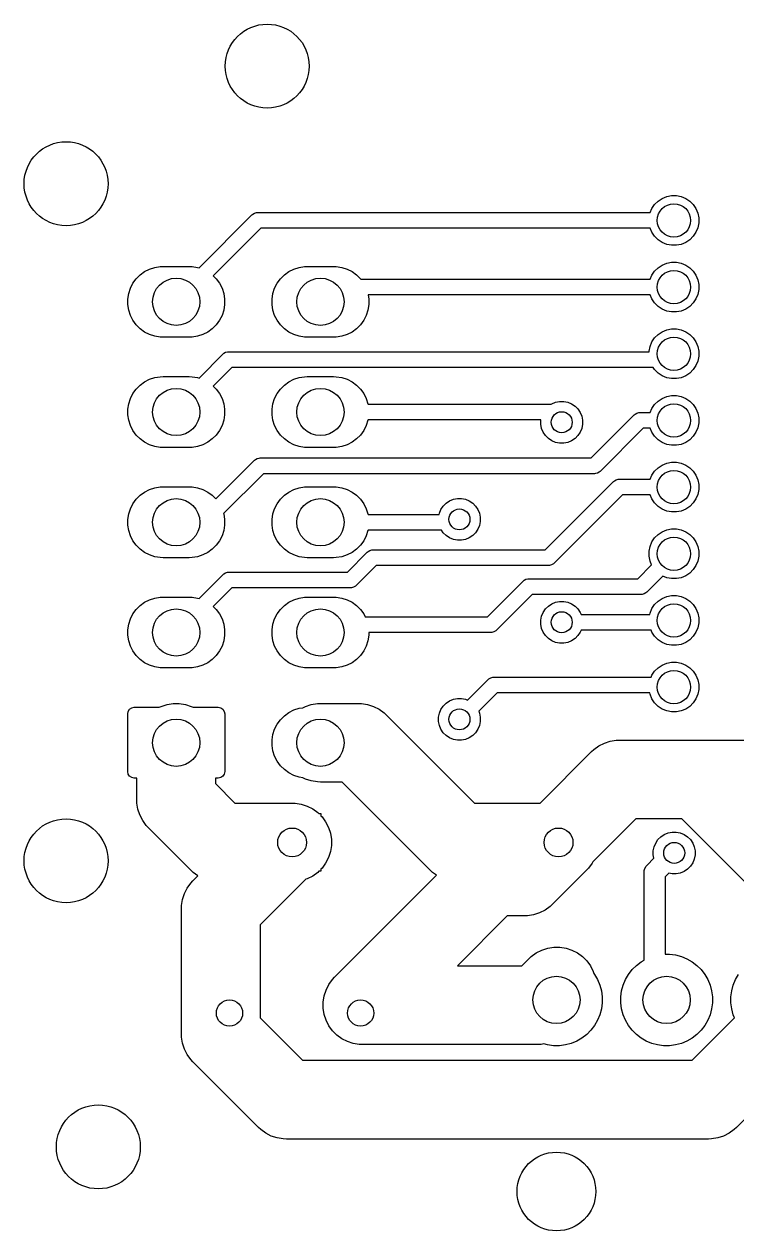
# Model space of a CAD drawing. Extents: x 105.7 to 173.3, y -122 to -73.8.
# Drawn here: x 105.7 to 132.88, y -122 to -76.02 of the extents above; entities that cross this region are included whole.
import ezdxf

# ---------------------------------------------------------------- set-up
doc = ezdxf.new("R2010")
doc.units = 0
doc.layers.add('BLACK', color=7, linetype='CONTINUOUS')

msp = doc.modelspace()

# ---------------------------------------------------------------- linework, layer by layer
at = {"layer": 'BLACK', "linetype": 'CONTINUOUS'}
for p, q in [((129.743708, -82.89574), (129.87574, -82.763708)), ((129.87574, -82.763708), (130.030995, -82.65997)), ((130.030995, -82.65997), (130.203504, -82.588514)), ((130.203504, -82.588514), (130.386639, -82.552087)), ((130.386639, -82.552087), (130.573361, -82.552087)), ((130.573361, -82.552087), (130.756496, -82.588514)), ((130.756496, -82.588514), (130.929005, -82.65997)), ((130.929005, -82.65997), (131.08426, -82.763708)), ((131.08426, -82.763708), (131.216292, -82.89574)), ((114.417372, -83.261994), (114.485195, -83.222836)), ((114.485195, -83.222836), (114.560842, -83.202567)), ((114.560842, -83.202567), (114.6, -83.2)), ((114.6, -83.2), (129.57825, -83.2)), ((129.57825, -83.2), (129.63997, -83.050995)), ((129.63997, -83.050995), (129.743708, -82.89574)), ((131.216292, -82.89574), (131.32003, -83.050995)), ((131.32003, -83.050995), (131.391486, -83.223504)), ((131.391486, -83.223504), (131.427913, -83.406639)), ((112.370463, -85.305272), (114.387868, -83.287868)), ((114.387868, -83.287868), (114.417372, -83.261994)), ((131.427913, -83.593361), (131.391486, -83.776496)), ((131.427913, -83.406639), (131.427913, -83.593361)), ((114.724264, -83.8), (112.913783, -85.61048)), ((129.57825, -83.8), (114.724264, -83.8)), ((129.63997, -83.949005), (129.57825, -83.8)), ((129.743708, -84.10426), (129.63997, -83.949005)), ((129.87574, -84.236292), (129.743708, -84.10426)), ((131.216292, -84.10426), (131.08426, -84.236292)), ((131.32003, -83.949005), (131.216292, -84.10426)), ((131.391486, -83.776496), (131.32003, -83.949005)), ((130.030995, -84.34003), (129.87574, -84.236292)), ((130.203504, -84.411486), (130.030995, -84.34003)), ((130.386639, -84.447913), (130.203504, -84.411486)), ((130.573361, -84.447913), (130.386639, -84.447913)), ((130.756496, -84.411486), (130.573361, -84.447913)), ((130.929005, -84.34003), (130.756496, -84.411486)), ((131.08426, -84.236292), (130.929005, -84.34003)), ((110.123245, -85.573452), (110.294627, -85.448936)), ((110.294627, -85.448936), (110.483377, -85.352763)), ((110.483377, -85.352763), (110.684849, -85.287301)), ((110.684849, -85.287301), (110.89408, -85.254162)), ((110.89408, -85.254162), (111, -85.25)), ((111, -85.25), (112, -85.25)), ((112, -85.25), (112.10592, -85.254162)), ((112.10592, -85.254162), (112.315151, -85.287301)), ((112.315151, -85.287301), (112.370463, -85.305272)), ((115.623245, -85.573452), (115.794627, -85.448936)), ((115.794627, -85.448936), (115.983377, -85.352763)), ((115.983377, -85.352763), (116.184849, -85.287301)), ((116.184849, -85.287301), (116.39408, -85.254162)), ((116.39408, -85.254162), (116.5, -85.25)), ((116.5, -85.25), (117.5, -85.25)), ((117.5, -85.25), (117.60592, -85.254162)), ((117.60592, -85.254162), (117.815151, -85.287301)), ((117.815151, -85.287301), (118.016623, -85.352763)), ((118.016623, -85.352763), (118.205373, -85.448936)), ((118.205373, -85.448936), (118.376755, -85.573452)), ((129.63997, -85.590995), (129.743708, -85.43574)), ((129.743708, -85.43574), (129.87574, -85.303708)), ((129.87574, -85.303708), (130.030995, -85.19997)), ((130.030995, -85.19997), (130.203504, -85.128514)), ((130.203504, -85.128514), (130.386639, -85.092087)), ((130.386639, -85.092087), (130.573361, -85.092087)), ((130.573361, -85.092087), (130.756496, -85.128514)), ((130.756496, -85.128514), (130.929005, -85.19997)), ((130.929005, -85.19997), (131.08426, -85.303708)), ((131.08426, -85.303708), (131.216292, -85.43574)), ((131.216292, -85.43574), (131.32003, -85.590995)), ((109.752763, -86.083377), (109.848936, -85.894627)), ((109.848936, -85.894627), (109.973452, -85.723245)), ((109.973452, -85.723245), (110.123245, -85.573452)), ((112.913783, -85.61048), (113.026548, -85.723245)), ((113.026548, -85.723245), (113.151064, -85.894627)), ((113.151064, -85.894627), (113.247237, -86.083377)), ((115.252763, -86.083377), (115.348936, -85.894627)), ((115.348936, -85.894627), (115.473452, -85.723245)), ((115.473452, -85.723245), (115.623245, -85.573452)), ((118.376755, -85.573452), (118.526548, -85.723245)), ((118.526548, -85.723245), (118.538721, -85.74)), ((118.538721, -85.74), (129.57825, -85.74)), ((129.57825, -85.74), (129.63997, -85.590995)), ((131.32003, -85.590995), (131.391486, -85.763504)), ((131.391486, -85.763504), (131.427913, -85.946639)), ((131.427913, -85.946639), (131.427913, -86.133361)), ((109.654162, -86.49408), (109.687301, -86.284849)), ((109.687301, -86.284849), (109.752763, -86.083377)), ((113.247237, -86.083377), (113.312699, -86.284849)), ((113.312699, -86.284849), (113.345838, -86.49408)), ((115.154162, -86.49408), (115.187301, -86.284849)), ((115.187301, -86.284849), (115.252763, -86.083377)), ((129.57825, -86.34), (118.821434, -86.34)), ((118.821434, -86.34), (118.845838, -86.49408)), ((129.63997, -86.489005), (129.57825, -86.34)), ((131.391486, -86.316496), (131.32003, -86.489005)), ((131.427913, -86.133361), (131.391486, -86.316496)), ((109.654162, -86.70592), (109.654162, -86.49408)), ((109.687301, -86.915151), (109.654162, -86.70592)), ((113.345838, -86.70592), (113.312699, -86.915151)), ((113.345838, -86.49408), (113.345838, -86.70592)), ((115.154162, -86.70592), (115.154162, -86.49408)), ((115.187301, -86.915151), (115.154162, -86.70592)), ((118.845838, -86.70592), (118.812699, -86.915151)), ((118.845838, -86.49408), (118.845838, -86.70592)), ((129.743708, -86.64426), (129.63997, -86.489005)), ((129.87574, -86.776292), (129.743708, -86.64426)), ((130.030995, -86.88003), (129.87574, -86.776292)), ((130.203504, -86.951486), (130.030995, -86.88003)), ((130.929005, -86.88003), (130.756496, -86.951486)), ((131.08426, -86.776292), (130.929005, -86.88003)), ((131.216292, -86.64426), (131.08426, -86.776292)), ((131.32003, -86.489005), (131.216292, -86.64426)), ((109.752763, -87.116623), (109.687301, -86.915151)), ((109.848936, -87.305373), (109.752763, -87.116623)), ((109.973452, -87.476755), (109.848936, -87.305373)), ((113.151064, -87.305373), (113.026548, -87.476755)), ((113.247237, -87.116623), (113.151064, -87.305373)), ((113.312699, -86.915151), (113.247237, -87.116623)), ((115.252763, -87.116623), (115.187301, -86.915151)), ((115.348936, -87.305373), (115.252763, -87.116623)), ((115.473452, -87.476755), (115.348936, -87.305373)), ((118.651064, -87.305373), (118.526548, -87.476755)), ((118.747237, -87.116623), (118.651064, -87.305373)), ((118.812699, -86.915151), (118.747237, -87.116623)), ((130.386639, -86.987913), (130.203504, -86.951486)), ((130.573361, -86.987913), (130.386639, -86.987913)), ((130.756496, -86.951486), (130.573361, -86.987913)), ((110.123245, -87.626548), (109.973452, -87.476755)), ((110.294627, -87.751064), (110.123245, -87.626548)), ((110.483377, -87.847237), (110.294627, -87.751064)), ((112.705373, -87.751064), (112.516623, -87.847237)), ((112.876755, -87.626548), (112.705373, -87.751064)), ((113.026548, -87.476755), (112.876755, -87.626548)), ((115.623245, -87.626548), (115.473452, -87.476755)), ((115.794627, -87.751064), (115.623245, -87.626548)), ((115.983377, -87.847237), (115.794627, -87.751064)), ((118.205373, -87.751064), (118.016623, -87.847237)), ((118.376755, -87.626548), (118.205373, -87.751064)), ((118.526548, -87.476755), (118.376755, -87.626548)), ((129.87574, -87.843708), (130.030995, -87.73997)), ((130.030995, -87.73997), (130.203504, -87.668514)), ((130.203504, -87.668514), (130.386639, -87.632087)), ((130.386639, -87.632087), (130.573361, -87.632087)), ((130.573361, -87.632087), (130.756496, -87.668514)), ((130.756496, -87.668514), (130.929005, -87.73997)), ((130.929005, -87.73997), (131.08426, -87.843708)), ((110.684849, -87.912699), (110.483377, -87.847237)), ((110.89408, -87.945838), (110.684849, -87.912699)), ((111, -87.95), (110.89408, -87.945838)), ((112, -87.95), (111, -87.95)), ((112.10592, -87.945838), (112, -87.95)), ((112.315151, -87.912699), (112.10592, -87.945838)), ((112.516623, -87.847237), (112.315151, -87.912699)), ((116.184849, -87.912699), (115.983377, -87.847237)), ((116.39408, -87.945838), (116.184849, -87.912699)), ((116.5, -87.95), (116.39408, -87.945838)), ((117.5, -87.95), (116.5, -87.95)), ((117.60592, -87.945838), (117.5, -87.95)), ((117.815151, -87.912699), (117.60592, -87.945838)), ((118.016623, -87.847237), (117.815151, -87.912699)), ((129.568514, -88.303504), (129.63997, -88.130995)), ((129.63997, -88.130995), (129.743708, -87.97574)), ((129.743708, -87.97574), (129.87574, -87.843708)), ((131.08426, -87.843708), (131.216292, -87.97574)), ((131.216292, -87.97574), (131.32003, -88.130995)), ((131.32003, -88.130995), (131.391486, -88.303504)), ((112.370463, -89.505272), (113.287868, -88.587868)), ((113.287868, -88.587868), (113.317372, -88.561994)), ((113.317372, -88.561994), (113.385195, -88.522836)), ((113.385195, -88.522836), (113.460842, -88.502567)), ((113.460842, -88.502567), (113.5, -88.5)), ((113.5, -88.5), (129.532087, -88.5)), ((129.532087, -88.486639), (129.568514, -88.303504)), ((129.532087, -88.5), (129.532087, -88.486639)), ((131.391486, -88.303504), (131.427913, -88.486639)), ((131.427913, -88.673361), (131.391486, -88.856496)), ((131.427913, -88.486639), (131.427913, -88.673361)), ((113.624264, -89.1), (112.913783, -89.81048)), ((129.687407, -89.1), (113.624264, -89.1)), ((129.743708, -89.18426), (129.687407, -89.1)), ((129.87574, -89.316292), (129.743708, -89.18426)), ((131.216292, -89.18426), (131.08426, -89.316292)), ((131.32003, -89.029005), (131.216292, -89.18426)), ((131.391486, -88.856496), (131.32003, -89.029005)), ((110.123245, -89.773452), (110.294627, -89.648936)), ((110.294627, -89.648936), (110.483377, -89.552763)), ((110.483377, -89.552763), (110.684849, -89.487301)), ((110.684849, -89.487301), (110.89408, -89.454162)), ((110.89408, -89.454162), (111, -89.45)), ((111, -89.45), (112, -89.45)), ((112, -89.45), (112.10592, -89.454162)), ((112.10592, -89.454162), (112.315151, -89.487301)), ((112.315151, -89.487301), (112.370463, -89.505272)), ((115.623245, -89.773452), (115.794627, -89.648936)), ((115.794627, -89.648936), (115.983377, -89.552763)), ((115.983377, -89.552763), (116.184849, -89.487301)), ((116.184849, -89.487301), (116.39408, -89.454162)), ((116.39408, -89.454162), (116.5, -89.45)), ((116.5, -89.45), (117.5, -89.45)), ((117.5, -89.45), (117.60592, -89.454162)), ((117.60592, -89.454162), (117.815151, -89.487301)), ((117.815151, -89.487301), (118.016623, -89.552763)), ((118.016623, -89.552763), (118.205373, -89.648936)), ((118.205373, -89.648936), (118.376755, -89.773452)), ((130.030995, -89.42003), (129.87574, -89.316292)), ((130.203504, -89.491486), (130.030995, -89.42003)), ((130.386639, -89.527913), (130.203504, -89.491486)), ((130.573361, -89.527913), (130.386639, -89.527913)), ((130.756496, -89.491486), (130.573361, -89.527913)), ((130.929005, -89.42003), (130.756496, -89.491486)), ((131.08426, -89.316292), (130.929005, -89.42003)), ((109.752763, -90.283377), (109.848936, -90.094627)), ((109.848936, -90.094627), (109.973452, -89.923245)), ((109.973452, -89.923245), (110.123245, -89.773452)), ((112.913783, -89.81048), (113.026548, -89.923245)), ((113.026548, -89.923245), (113.151064, -90.094627)), ((113.151064, -90.094627), (113.247237, -90.283377)), ((115.252763, -90.283377), (115.348936, -90.094627)), ((115.348936, -90.094627), (115.473452, -89.923245)), ((115.473452, -89.923245), (115.623245, -89.773452)), ((118.376755, -89.773452), (118.526548, -89.923245)), ((118.526548, -89.923245), (118.651064, -90.094627)), ((118.651064, -90.094627), (118.747237, -90.283377)), ((109.654162, -90.69408), (109.687301, -90.484849)), ((109.687301, -90.484849), (109.752763, -90.283377)), ((113.247237, -90.283377), (113.312699, -90.484849)), ((113.312699, -90.484849), (113.345838, -90.69408)), ((115.154162, -90.69408), (115.187301, -90.484849)), ((115.187301, -90.484849), (115.252763, -90.283377)), ((118.747237, -90.283377), (118.812699, -90.484849)), ((118.812699, -90.484849), (118.815099, -90.5)), ((118.815099, -90.5), (125.79963, -90.5)), ((125.79963, -90.5), (125.822883, -90.484463)), ((125.822883, -90.484463), (125.967772, -90.424448)), ((125.967772, -90.424448), (126.121586, -90.393852)), ((126.121586, -90.393852), (126.278414, -90.393852)), ((126.278414, -90.393852), (126.432228, -90.424448)), ((126.432228, -90.424448), (126.577117, -90.484463)), ((126.577117, -90.484463), (126.707515, -90.571592)), ((126.707515, -90.571592), (126.818408, -90.682485)), ((129.63997, -90.670995), (129.743708, -90.51574)), ((129.743708, -90.51574), (129.87574, -90.383708)), ((129.87574, -90.383708), (130.030995, -90.27997)), ((130.030995, -90.27997), (130.203504, -90.208514)), ((130.203504, -90.208514), (130.386639, -90.172087)), ((130.386639, -90.172087), (130.573361, -90.172087)), ((130.573361, -90.172087), (130.756496, -90.208514)), ((130.756496, -90.208514), (130.929005, -90.27997)), ((130.929005, -90.27997), (131.08426, -90.383708)), ((131.08426, -90.383708), (131.216292, -90.51574)), ((131.216292, -90.51574), (131.32003, -90.670995)), ((109.654162, -90.90592), (109.654162, -90.69408)), ((109.687301, -91.115151), (109.654162, -90.90592)), ((113.345838, -90.90592), (113.312699, -91.115151)), ((113.345838, -90.69408), (113.345838, -90.90592)), ((115.154162, -90.90592), (115.154162, -90.69408)), ((115.187301, -91.115151), (115.154162, -90.90592)), ((126.818408, -90.682485), (126.905537, -90.812883)), ((126.905537, -90.812883), (126.965552, -90.957772)), ((126.965552, -90.957772), (126.996148, -91.111586)), ((127.325736, -92.55), (128.967868, -90.907868)), ((128.967868, -90.907868), (128.997363, -90.882002)), ((128.997363, -90.882002), (128.997372, -90.881994)), ((128.997372, -90.881994), (129.065195, -90.842836)), ((129.065195, -90.842836), (129.140842, -90.822567)), ((129.140842, -90.822567), (129.18, -90.82)), ((129.18, -90.82), (129.57825, -90.82)), ((129.57825, -90.82), (129.63997, -90.670995)), ((131.32003, -90.670995), (131.391486, -90.843504)), ((131.391486, -90.843504), (131.427913, -91.026639)), ((131.427913, -91.026639), (131.427913, -91.213361)), ((109.752763, -91.316623), (109.687301, -91.115151)), ((109.848936, -91.505373), (109.752763, -91.316623)), ((113.247237, -91.316623), (113.151064, -91.505373)), ((113.312699, -91.115151), (113.247237, -91.316623)), ((115.252763, -91.316623), (115.187301, -91.115151)), ((115.348936, -91.505373), (115.252763, -91.316623)), ((118.747237, -91.316623), (118.651064, -91.505373)), ((118.812699, -91.115151), (118.747237, -91.316623)), ((118.815099, -91.1), (118.812699, -91.115151)), ((125.406157, -91.1), (118.815099, -91.1)), ((125.403852, -91.111586), (125.406157, -91.1)), ((125.403852, -91.268414), (125.403852, -91.111586)), ((125.434448, -91.422228), (125.403852, -91.268414)), ((125.494463, -91.567117), (125.434448, -91.422228)), ((126.965552, -91.422228), (126.905537, -91.567117)), ((126.996148, -91.268414), (126.965552, -91.422228)), ((126.996148, -91.111586), (126.996148, -91.268414)), ((129.304264, -91.42), (127.662132, -93.062132)), ((129.57825, -91.42), (129.304264, -91.42)), ((129.63997, -91.569005), (129.57825, -91.42)), ((131.391486, -91.396496), (131.32003, -91.569005)), ((131.427913, -91.213361), (131.391486, -91.396496)), ((109.973452, -91.676755), (109.848936, -91.505373)), ((110.123245, -91.826548), (109.973452, -91.676755)), ((110.294627, -91.951064), (110.123245, -91.826548)), ((110.483377, -92.047237), (110.294627, -91.951064)), ((112.705373, -91.951064), (112.516623, -92.047237)), ((112.876755, -91.826548), (112.705373, -91.951064)), ((113.026548, -91.676755), (112.876755, -91.826548)), ((113.151064, -91.505373), (113.026548, -91.676755)), ((115.473452, -91.676755), (115.348936, -91.505373)), ((115.623245, -91.826548), (115.473452, -91.676755)), ((115.794627, -91.951064), (115.623245, -91.826548)), ((115.983377, -92.047237), (115.794627, -91.951064)), ((118.205373, -91.951064), (118.016623, -92.047237)), ((118.376755, -91.826548), (118.205373, -91.951064)), ((118.526548, -91.676755), (118.376755, -91.826548)), ((118.651064, -91.505373), (118.526548, -91.676755)), ((125.581592, -91.697515), (125.494463, -91.567117)), ((125.692485, -91.808408), (125.581592, -91.697515)), ((125.822883, -91.895537), (125.692485, -91.808408)), ((125.967772, -91.955552), (125.822883, -91.895537)), ((126.121586, -91.986148), (125.967772, -91.955552)), ((126.432228, -91.955552), (126.278414, -91.986148)), ((126.577117, -91.895537), (126.432228, -91.955552)), ((126.707515, -91.808408), (126.577117, -91.895537)), ((126.818408, -91.697515), (126.707515, -91.808408)), ((126.905537, -91.567117), (126.818408, -91.697515)), ((129.743708, -91.72426), (129.63997, -91.569005)), ((129.87574, -91.856292), (129.743708, -91.72426)), ((130.030995, -91.96003), (129.87574, -91.856292)), ((131.08426, -91.856292), (130.929005, -91.96003)), ((131.216292, -91.72426), (131.08426, -91.856292)), ((131.32003, -91.569005), (131.216292, -91.72426)), ((110.684849, -92.112699), (110.483377, -92.047237)), ((110.89408, -92.145838), (110.684849, -92.112699)), ((111, -92.15), (110.89408, -92.145838)), ((112, -92.15), (111, -92.15)), ((112.10592, -92.145838), (112, -92.15)), ((112.315151, -92.112699), (112.10592, -92.145838)), ((112.516623, -92.047237), (112.315151, -92.112699)), ((116.184849, -92.112699), (115.983377, -92.047237)), ((116.39408, -92.145838), (116.184849, -92.112699)), ((116.5, -92.15), (116.39408, -92.145838)), ((117.5, -92.15), (116.5, -92.15)), ((117.60592, -92.145838), (117.5, -92.15)), ((117.815151, -92.112699), (117.60592, -92.145838)), ((118.016623, -92.047237), (117.815151, -92.112699)), ((126.278414, -91.986148), (126.121586, -91.986148)), ((130.203504, -92.031486), (130.030995, -91.96003)), ((130.386639, -92.067913), (130.203504, -92.031486)), ((130.573361, -92.067913), (130.386639, -92.067913)), ((130.756496, -92.031486), (130.573361, -92.067913)), ((130.929005, -91.96003), (130.756496, -92.031486)), ((113.014519, -94.111216), (114.487868, -92.637868)), ((114.487868, -92.637868), (114.517372, -92.611994)), ((114.517372, -92.611994), (114.585195, -92.572836)), ((114.585195, -92.572836), (114.660842, -92.552567)), ((114.660842, -92.552567), (114.7, -92.55)), ((114.7, -92.55), (127.325736, -92.55)), ((129.87574, -92.923708), (130.030995, -92.81997)), ((130.030995, -92.81997), (130.203504, -92.748514)), ((130.203504, -92.748514), (130.386639, -92.712087)), ((130.386639, -92.712087), (130.573361, -92.712087)), ((130.573361, -92.712087), (130.756496, -92.748514)), ((130.756496, -92.748514), (130.929005, -92.81997)), ((130.929005, -92.81997), (131.08426, -92.923708)), ((114.824264, -93.15), (113.306988, -94.667275)), ((127.45, -93.15), (114.824264, -93.15)), ((127.489158, -93.147433), (127.45, -93.15)), ((127.564805, -93.127164), (127.489158, -93.147433)), ((127.632628, -93.088006), (127.564805, -93.127164)), ((127.662132, -93.062132), (127.632628, -93.088006)), ((129.57825, -93.36), (129.63997, -93.210995)), ((129.63997, -93.210995), (129.743708, -93.05574)), ((129.743708, -93.05574), (129.87574, -92.923708)), ((131.08426, -92.923708), (131.216292, -93.05574)), ((131.216292, -93.05574), (131.32003, -93.210995)), ((131.32003, -93.210995), (131.391486, -93.383504)), ((110.294627, -93.848936), (110.483377, -93.752763)), ((110.483377, -93.752763), (110.684849, -93.687301)), ((110.684849, -93.687301), (110.89408, -93.654162)), ((110.89408, -93.654162), (111, -93.65)), ((111, -93.65), (112, -93.65)), ((112, -93.65), (112.10592, -93.654162)), ((112.10592, -93.654162), (112.315151, -93.687301)), ((112.315151, -93.687301), (112.516623, -93.752763)), ((112.516623, -93.752763), (112.705373, -93.848936)), ((115.794627, -93.848936), (115.983377, -93.752763)), ((115.983377, -93.752763), (116.184849, -93.687301)), ((116.184849, -93.687301), (116.39408, -93.654162)), ((116.39408, -93.654162), (116.5, -93.65)), ((116.5, -93.65), (117.5, -93.65)), ((117.5, -93.65), (117.60592, -93.654162)), ((117.60592, -93.654162), (117.815151, -93.687301)), ((117.815151, -93.687301), (118.016623, -93.752763)), ((118.016623, -93.752763), (118.205373, -93.848936)), ((125.575736, -96.05), (128.177868, -93.447868)), ((128.177868, -93.447868), (128.207363, -93.422002)), ((128.207363, -93.422002), (128.207372, -93.421994)), ((128.207372, -93.421994), (128.275195, -93.382836)), ((128.275195, -93.382836), (128.317887, -93.371397)), ((128.317887, -93.371397), (128.350841, -93.362567)), ((128.350841, -93.362567), (128.350842, -93.362567)), ((128.350842, -93.362567), (128.39, -93.36)), ((128.39, -93.36), (129.57825, -93.36)), ((131.391486, -93.383504), (131.427913, -93.566639)), ((131.427913, -93.753361), (131.391486, -93.936496)), ((131.427913, -93.566639), (131.427913, -93.753361)), ((109.848936, -94.294627), (109.973452, -94.123245)), ((109.973452, -94.123245), (110.123245, -93.973452)), ((110.123245, -93.973452), (110.294627, -93.848936)), ((112.705373, -93.848936), (112.876755, -93.973452)), ((112.876755, -93.973452), (113.014519, -94.111216)), ((115.348936, -94.294627), (115.473452, -94.123245)), ((115.473452, -94.123245), (115.623245, -93.973452)), ((115.623245, -93.973452), (115.794627, -93.848936)), ((118.205373, -93.848936), (118.376755, -93.973452)), ((118.376755, -93.973452), (118.526548, -94.123245)), ((118.526548, -94.123245), (118.651064, -94.294627)), ((121.792485, -94.271592), (121.922883, -94.184463)), ((121.922883, -94.184463), (122.067772, -94.124448)), ((122.067772, -94.124448), (122.221586, -94.093852)), ((122.221586, -94.093852), (122.378414, -94.093852)), ((122.378414, -94.093852), (122.532228, -94.124448)), ((122.532228, -94.124448), (122.677117, -94.184463)), ((122.677117, -94.184463), (122.807515, -94.271592)), ((128.514264, -93.96), (125.912132, -96.562132)), ((129.57825, -93.96), (128.514264, -93.96)), ((129.63997, -94.109005), (129.57825, -93.96)), ((129.743708, -94.26426), (129.63997, -94.109005)), ((131.32003, -94.109005), (131.216292, -94.26426)), ((131.391486, -93.936496), (131.32003, -94.109005)), ((109.654162, -94.89408), (109.687301, -94.684849)), ((109.687301, -94.684849), (109.752763, -94.483377)), ((109.752763, -94.483377), (109.848936, -94.294627)), ((113.306988, -94.667275), (113.312699, -94.684849)), ((113.312699, -94.684849), (113.345838, -94.89408)), ((115.154162, -94.89408), (115.187301, -94.684849)), ((115.187301, -94.684849), (115.252763, -94.483377)), ((115.252763, -94.483377), (115.348936, -94.294627)), ((118.651064, -94.294627), (118.747237, -94.483377)), ((118.747237, -94.483377), (118.812699, -94.684849)), ((118.812699, -94.684849), (118.815099, -94.7)), ((118.815099, -94.7), (121.526048, -94.7)), ((121.526048, -94.7), (121.534448, -94.657772)), ((121.534448, -94.657772), (121.594463, -94.512883)), ((121.594463, -94.512883), (121.681592, -94.382485)), ((121.681592, -94.382485), (121.792485, -94.271592)), ((122.807515, -94.271592), (122.918408, -94.382485)), ((122.918408, -94.382485), (123.005537, -94.512883)), ((123.005537, -94.512883), (123.065552, -94.657772)), ((123.065552, -94.657772), (123.096148, -94.811586)), ((129.87574, -94.396292), (129.743708, -94.26426)), ((130.030995, -94.50003), (129.87574, -94.396292)), ((130.203504, -94.571486), (130.030995, -94.50003)), ((130.386639, -94.607913), (130.203504, -94.571486)), ((130.573361, -94.607913), (130.386639, -94.607913)), ((130.756496, -94.571486), (130.573361, -94.607913)), ((130.929005, -94.50003), (130.756496, -94.571486)), ((131.08426, -94.396292), (130.929005, -94.50003)), ((131.216292, -94.26426), (131.08426, -94.396292)), ((109.654162, -95.10592), (109.654162, -94.89408)), ((109.687301, -95.315151), (109.654162, -95.10592)), ((113.345838, -95.10592), (113.312699, -95.315151)), ((113.345838, -94.89408), (113.345838, -95.10592)), ((115.154162, -95.10592), (115.154162, -94.89408)), ((115.187301, -95.315151), (115.154162, -95.10592)), ((123.065552, -95.122228), (123.005537, -95.267117)), ((123.096148, -94.968414), (123.065552, -95.122228)), ((123.096148, -94.811586), (123.096148, -94.968414)), ((109.752763, -95.516623), (109.687301, -95.315151)), ((109.848936, -95.705373), (109.752763, -95.516623)), ((113.247237, -95.516623), (113.151064, -95.705373)), ((113.312699, -95.315151), (113.247237, -95.516623)), ((115.252763, -95.516623), (115.187301, -95.315151)), ((115.348936, -95.705373), (115.252763, -95.516623)), ((118.747237, -95.516623), (118.651064, -95.705373)), ((118.812699, -95.315151), (118.747237, -95.516623)), ((118.815099, -95.3), (118.812699, -95.315151)), ((121.616435, -95.3), (118.815099, -95.3)), ((121.681592, -95.397515), (121.616435, -95.3)), ((121.792485, -95.508408), (121.681592, -95.397515)), ((121.922883, -95.595537), (121.792485, -95.508408)), ((122.067772, -95.655552), (121.922883, -95.595537)), ((122.677117, -95.595537), (122.532228, -95.655552)), ((122.807515, -95.508408), (122.677117, -95.595537)), ((122.918408, -95.397515), (122.807515, -95.508408)), ((123.005537, -95.267117), (122.918408, -95.397515)), ((129.63997, -95.750995), (129.743708, -95.59574)), ((129.743708, -95.59574), (129.87574, -95.463708)), ((129.87574, -95.463708), (130.030995, -95.35997)), ((130.030995, -95.35997), (130.203504, -95.288514)), ((130.203504, -95.288514), (130.386639, -95.252087)), ((130.386639, -95.252087), (130.573361, -95.252087)), ((130.573361, -95.252087), (130.756496, -95.288514)), ((130.756496, -95.288514), (130.929005, -95.35997)), ((130.929005, -95.35997), (131.08426, -95.463708)), ((131.08426, -95.463708), (131.216292, -95.59574)), ((131.216292, -95.59574), (131.32003, -95.750995)), ((109.973452, -95.876755), (109.848936, -95.705373)), ((110.123245, -96.026548), (109.973452, -95.876755)), ((110.294627, -96.151064), (110.123245, -96.026548)), ((112.876755, -96.026548), (112.705373, -96.151064)), ((113.026548, -95.876755), (112.876755, -96.026548)), ((113.151064, -95.705373), (113.026548, -95.876755)), ((115.473452, -95.876755), (115.348936, -95.705373)), ((115.623245, -96.026548), (115.473452, -95.876755)), ((115.794627, -96.151064), (115.623245, -96.026548)), ((118.376755, -96.026548), (118.205373, -96.151064)), ((118.526548, -95.876755), (118.376755, -96.026548)), ((118.651064, -95.705373), (118.526548, -95.876755)), ((118.817372, -96.111994), (118.885195, -96.072836)), ((118.885195, -96.072836), (118.960842, -96.052567)), ((118.960842, -96.052567), (119, -96.05)), ((119, -96.05), (125.575736, -96.05)), ((122.221586, -95.686148), (122.067772, -95.655552)), ((122.378414, -95.686148), (122.221586, -95.686148)), ((122.532228, -95.655552), (122.378414, -95.686148)), ((129.532087, -96.106639), (129.568514, -95.923504)), ((129.568514, -95.923504), (129.63997, -95.750995)), ((131.32003, -95.750995), (131.391486, -95.923504)), ((131.391486, -95.923504), (131.427913, -96.106639)), ((110.483377, -96.247237), (110.294627, -96.151064)), ((110.684849, -96.312699), (110.483377, -96.247237)), ((110.89408, -96.345838), (110.684849, -96.312699)), ((111, -96.35), (110.89408, -96.345838)), ((112, -96.35), (111, -96.35)), ((112.10592, -96.345838), (112, -96.35)), ((112.315151, -96.312699), (112.10592, -96.345838)), ((112.516623, -96.247237), (112.315151, -96.312699)), ((112.705373, -96.151064), (112.516623, -96.247237)), ((115.983377, -96.247237), (115.794627, -96.151064)), ((116.184849, -96.312699), (115.983377, -96.247237)), ((116.39408, -96.345838), (116.184849, -96.312699)), ((116.5, -96.35), (116.39408, -96.345838)), ((117.5, -96.35), (116.5, -96.35)), ((117.60592, -96.345838), (117.5, -96.35)), ((117.815151, -96.312699), (117.60592, -96.345838)), ((118.016623, -96.247237), (117.815151, -96.312699)), ((118.205373, -96.151064), (118.016623, -96.247237)), ((118.025736, -96.9), (118.787868, -96.137868)), ((118.787868, -96.137868), (118.817372, -96.111994)), ((129.532087, -96.293361), (129.532087, -96.106639)), ((129.568514, -96.476496), (129.532087, -96.293361)), ((129.630234, -96.625501), (129.568514, -96.476496)), ((131.391486, -96.476496), (131.32003, -96.649005)), ((131.427913, -96.293361), (131.391486, -96.476496)), ((131.427913, -96.106639), (131.427913, -96.293361)), ((112.370463, -97.905272), (113.287868, -96.987868)), ((113.287868, -96.987868), (113.317372, -96.961994)), ((113.317372, -96.961994), (113.385195, -96.922836)), ((113.385195, -96.922836), (113.460842, -96.902567)), ((113.460842, -96.902567), (113.5, -96.9)), ((113.5, -96.9), (118.025736, -96.9)), ((119.124264, -96.65), (118.362132, -97.412132)), ((125.7, -96.65), (119.124264, -96.65)), ((125.739158, -96.647433), (125.7, -96.65)), ((125.814805, -96.627164), (125.739158, -96.647433)), ((125.882628, -96.588006), (125.814805, -96.627164)), ((125.912132, -96.562132), (125.882628, -96.588006)), ((129.105736, -97.15), (129.630234, -96.625501)), ((131.08426, -96.936292), (130.929005, -97.04003)), ((131.216292, -96.80426), (131.08426, -96.936292)), ((131.32003, -96.649005), (131.216292, -96.80426)), ((118.264805, -97.477164), (118.189158, -97.497433)), ((118.332628, -97.438006), (118.264805, -97.477164)), ((118.362132, -97.412132), (118.332628, -97.438006)), ((123.375736, -98.6), (124.737868, -97.237868)), ((124.737868, -97.237868), (124.767372, -97.211994)), ((124.767372, -97.211994), (124.835195, -97.172836)), ((124.835195, -97.172836), (124.910842, -97.152567)), ((124.910842, -97.152567), (124.95, -97.15)), ((124.95, -97.15), (129.105736, -97.15)), ((130.054498, -97.049765), (129.442132, -97.662132)), ((130.203504, -97.111486), (130.054498, -97.049765)), ((130.386639, -97.147913), (130.203504, -97.111486)), ((130.573361, -97.147913), (130.386639, -97.147913)), ((130.756496, -97.111486), (130.573361, -97.147913)), ((130.929005, -97.04003), (130.756496, -97.111486)), ((110.483377, -97.952763), (110.684849, -97.887301)), ((110.684849, -97.887301), (110.89408, -97.854162)), ((110.89408, -97.854162), (111, -97.85)), ((111, -97.85), (112, -97.85)), ((112, -97.85), (112.10592, -97.854162)), ((112.10592, -97.854162), (112.315151, -97.887301)), ((112.315151, -97.887301), (112.370463, -97.905272)), ((113.624264, -97.5), (112.913783, -98.21048)), ((118.15, -97.5), (113.624264, -97.5)), ((115.983377, -97.952763), (116.184849, -97.887301)), ((116.184849, -97.887301), (116.39408, -97.854162)), ((116.39408, -97.854162), (116.5, -97.85)), ((116.5, -97.85), (117.5, -97.85)), ((117.5, -97.85), (117.60592, -97.854162)), ((117.60592, -97.854162), (117.815151, -97.887301)), ((117.815151, -97.887301), (118.016623, -97.952763)), ((118.189158, -97.497433), (118.15, -97.5)), ((125.074264, -97.75), (123.712132, -99.112132)), ((129.23, -97.75), (125.074264, -97.75)), ((129.269158, -97.747433), (129.23, -97.75)), ((129.344805, -97.727164), (129.269158, -97.747433)), ((129.412628, -97.688006), (129.344805, -97.727164)), ((129.442132, -97.662132), (129.412628, -97.688006)), ((129.87574, -98.003708), (130.030995, -97.89997)), ((130.030995, -97.89997), (130.203504, -97.828514)), ((130.203504, -97.828514), (130.386639, -97.792087)), ((130.386639, -97.792087), (130.573361, -97.792087)), ((130.573361, -97.792087), (130.756496, -97.828514)), ((130.756496, -97.828514), (130.929005, -97.89997)), ((130.929005, -97.89997), (131.08426, -98.003708)), ((109.848936, -98.494627), (109.973452, -98.323245)), ((109.973452, -98.323245), (110.123245, -98.173452)), ((110.123245, -98.173452), (110.294627, -98.048936)), ((110.294627, -98.048936), (110.483377, -97.952763)), ((112.913783, -98.21048), (113.026548, -98.323245)), ((113.026548, -98.323245), (113.151064, -98.494627)), ((115.348936, -98.494627), (115.473452, -98.323245)), ((115.473452, -98.323245), (115.623245, -98.173452)), ((115.623245, -98.173452), (115.794627, -98.048936)), ((115.794627, -98.048936), (115.983377, -97.952763)), ((118.016623, -97.952763), (118.205373, -98.048936)), ((118.205373, -98.048936), (118.376755, -98.173452)), ((118.376755, -98.173452), (118.526548, -98.323245)), ((118.526548, -98.323245), (118.651064, -98.494627)), ((125.494463, -98.432883), (125.581592, -98.302485)), ((125.581592, -98.302485), (125.692485, -98.191592)), ((125.692485, -98.191592), (125.822883, -98.104463)), ((125.822883, -98.104463), (125.967772, -98.044448)), ((125.967772, -98.044448), (126.121586, -98.013852)), ((126.121586, -98.013852), (126.278414, -98.013852)), ((126.278414, -98.013852), (126.432228, -98.044448)), ((126.432228, -98.044448), (126.577117, -98.104463)), ((126.577117, -98.104463), (126.707515, -98.191592)), ((126.707515, -98.191592), (126.818408, -98.302485)), ((126.818408, -98.302485), (126.905537, -98.432883)), ((129.568514, -98.463504), (129.63997, -98.290995)), ((129.63997, -98.290995), (129.743708, -98.13574)), ((129.743708, -98.13574), (129.87574, -98.003708)), ((131.08426, -98.003708), (131.216292, -98.13574)), ((131.216292, -98.13574), (131.32003, -98.290995)), ((131.32003, -98.290995), (131.391486, -98.463504)), ((109.687301, -98.884849), (109.752763, -98.683377)), ((109.752763, -98.683377), (109.848936, -98.494627)), ((113.151064, -98.494627), (113.247237, -98.683377)), ((113.247237, -98.683377), (113.312699, -98.884849)), ((115.187301, -98.884849), (115.252763, -98.683377)), ((115.252763, -98.683377), (115.348936, -98.494627)), ((118.651064, -98.494627), (118.704754, -98.6)), ((118.704754, -98.6), (123.375736, -98.6)), ((125.403852, -98.731586), (125.434448, -98.577772)), ((125.403852, -98.888414), (125.403852, -98.731586)), ((125.434448, -98.577772), (125.494463, -98.432883)), ((126.905537, -98.432883), (126.93748, -98.51)), ((126.93748, -98.51), (129.559266, -98.51)), ((129.559266, -98.51), (129.568514, -98.463504)), ((131.391486, -98.463504), (131.427913, -98.646639)), ((131.427913, -98.833361), (131.391486, -99.016496)), ((131.427913, -98.646639), (131.427913, -98.833361)), ((109.654162, -99.09408), (109.687301, -98.884849)), ((109.654162, -99.30592), (109.654162, -99.09408)), ((109.687301, -99.515151), (109.654162, -99.30592)), ((113.312699, -98.884849), (113.345838, -99.09408)), ((113.345838, -99.30592), (113.312699, -99.515151)), ((113.345838, -99.09408), (113.345838, -99.30592)), ((115.154162, -99.09408), (115.187301, -98.884849)), ((115.154162, -99.30592), (115.154162, -99.09408)), ((115.187301, -99.515151), (115.154162, -99.30592)), ((118.845838, -99.30592), (118.812699, -99.515151)), ((123.5, -99.2), (118.845838, -99.2)), ((118.845838, -99.2), (118.845838, -99.30592)), ((123.539158, -99.197433), (123.5, -99.2)), ((123.614805, -99.177164), (123.539158, -99.197433)), ((123.682628, -99.138006), (123.614805, -99.177164)), ((123.712132, -99.112132), (123.682628, -99.138006)), ((125.434448, -99.042228), (125.403852, -98.888414)), ((125.494463, -99.187117), (125.434448, -99.042228)), ((125.581592, -99.317515), (125.494463, -99.187117)), ((126.905537, -99.187117), (126.818408, -99.317515)), ((126.93748, -99.11), (126.905537, -99.187117)), ((129.607245, -99.11), (126.93748, -99.11)), ((129.63997, -99.189005), (129.607245, -99.11)), ((129.743708, -99.34426), (129.63997, -99.189005)), ((131.32003, -99.189005), (131.216292, -99.34426)), ((131.391486, -99.016496), (131.32003, -99.189005)), ((109.752763, -99.716623), (109.687301, -99.515151)), ((109.848936, -99.905373), (109.752763, -99.716623)), ((113.247237, -99.716623), (113.151064, -99.905373)), ((113.312699, -99.515151), (113.247237, -99.716623)), ((115.252763, -99.716623), (115.187301, -99.515151)), ((115.348936, -99.905373), (115.252763, -99.716623)), ((118.747237, -99.716623), (118.651064, -99.905373)), ((118.812699, -99.515151), (118.747237, -99.716623)), ((125.692485, -99.428408), (125.581592, -99.317515)), ((125.822883, -99.515537), (125.692485, -99.428408)), ((125.967772, -99.575552), (125.822883, -99.515537)), ((126.121586, -99.606148), (125.967772, -99.575552)), ((126.278414, -99.606148), (126.121586, -99.606148)), ((126.432228, -99.575552), (126.278414, -99.606148)), ((126.577117, -99.515537), (126.432228, -99.575552)), ((126.707515, -99.428408), (126.577117, -99.515537)), ((126.818408, -99.317515), (126.707515, -99.428408)), ((129.87574, -99.476292), (129.743708, -99.34426)), ((130.030995, -99.58003), (129.87574, -99.476292)), ((130.203504, -99.651486), (130.030995, -99.58003)), ((130.386639, -99.687913), (130.203504, -99.651486)), ((130.573361, -99.687913), (130.386639, -99.687913)), ((130.756496, -99.651486), (130.573361, -99.687913)), ((130.929005, -99.58003), (130.756496, -99.651486)), ((131.08426, -99.476292), (130.929005, -99.58003)), ((131.216292, -99.34426), (131.08426, -99.476292)), ((109.973452, -100.076755), (109.848936, -99.905373)), ((110.123245, -100.226548), (109.973452, -100.076755)), ((110.294627, -100.351064), (110.123245, -100.226548)), ((112.876755, -100.226548), (112.705373, -100.351064)), ((113.026548, -100.076755), (112.876755, -100.226548)), ((113.151064, -99.905373), (113.026548, -100.076755)), ((115.473452, -100.076755), (115.348936, -99.905373)), ((115.623245, -100.226548), (115.473452, -100.076755)), ((115.794627, -100.351064), (115.623245, -100.226548)), ((118.376755, -100.226548), (118.205373, -100.351064)), ((118.526548, -100.076755), (118.376755, -100.226548)), ((118.651064, -99.905373), (118.526548, -100.076755)), ((110.483377, -100.447237), (110.294627, -100.351064)), ((110.684849, -100.512699), (110.483377, -100.447237)), ((110.89408, -100.545838), (110.684849, -100.512699)), ((111, -100.55), (110.89408, -100.545838)), ((112, -100.55), (111, -100.55)), ((112.10592, -100.545838), (112, -100.55)), ((112.315151, -100.512699), (112.10592, -100.545838)), ((112.516623, -100.447237), (112.315151, -100.512699)), ((112.705373, -100.351064), (112.516623, -100.447237)), ((115.983377, -100.447237), (115.794627, -100.351064)), ((116.184849, -100.512699), (115.983377, -100.447237)), ((116.39408, -100.545838), (116.184849, -100.512699)), ((116.5, -100.55), (116.39408, -100.545838)), ((117.5, -100.55), (116.5, -100.55)), ((117.60592, -100.545838), (117.5, -100.55)), ((117.815151, -100.512699), (117.60592, -100.545838)), ((118.016623, -100.447237), (117.815151, -100.512699)), ((118.205373, -100.351064), (118.016623, -100.447237)), ((129.63997, -100.830995), (129.743708, -100.67574)), ((129.743708, -100.67574), (129.87574, -100.543708)), ((129.87574, -100.543708), (130.030995, -100.43997)), ((130.030995, -100.43997), (130.203504, -100.368514)), ((130.203504, -100.368514), (130.386639, -100.332087)), ((130.386639, -100.332087), (130.573361, -100.332087)), ((130.573361, -100.332087), (130.756496, -100.368514)), ((130.756496, -100.368514), (130.929005, -100.43997)), ((130.929005, -100.43997), (131.08426, -100.543708)), ((131.08426, -100.543708), (131.216292, -100.67574)), ((131.216292, -100.67574), (131.32003, -100.830995)), ((122.609345, -101.77639), (123.397868, -100.987868)), ((123.397868, -100.987868), (123.427372, -100.961994)), ((123.427372, -100.961994), (123.495195, -100.922836)), ((123.495195, -100.922836), (123.570842, -100.902567)), ((123.570842, -100.902567), (123.61, -100.9)), ((123.61, -100.9), (129.611387, -100.9)), ((129.611387, -100.9), (129.63997, -100.830995)), ((131.32003, -100.830995), (131.391486, -101.003504)), ((131.391486, -101.003504), (131.427913, -101.186639)), ((123.734264, -101.5), (123.033609, -102.200654)), ((129.557276, -101.5), (123.734264, -101.5)), ((129.568514, -101.556496), (129.557276, -101.5)), ((129.63997, -101.729005), (129.568514, -101.556496)), ((131.391486, -101.556496), (131.32003, -101.729005)), ((131.427913, -101.373361), (131.391486, -101.556496)), ((131.427913, -101.186639), (131.427913, -101.373361)), ((109.723224, -102.123224), (109.80433, -102.06903)), ((109.80433, -102.06903), (109.900002, -102.050001)), ((109.900002, -102.050001), (110.855674, -102.05)), ((110.855674, -102.05), (110.925975, -102.014181)), ((110.925975, -102.014181), (111.149832, -101.941445)), ((111.149832, -101.941445), (111.382311, -101.904624)), ((111.382311, -101.904624), (111.617689, -101.904624)), ((111.617689, -101.904624), (111.850168, -101.941445)), ((111.850168, -101.941445), (112.074025, -102.014181)), ((112.074025, -102.014181), (112.144324, -102.05)), ((112.144324, -102.05), (113.099999, -102.05)), ((113.099999, -102.05), (113.19567, -102.06903)), ((113.19567, -102.06903), (113.276776, -102.123224)), ((116.184849, -102.087301), (116.3265, -102.064865)), ((116.3265, -102.064865), (116.425975, -102.014181)), ((116.425975, -102.014181), (116.649832, -101.941445)), ((116.649832, -101.941445), (116.882311, -101.904624)), ((116.882311, -101.904624), (117, -101.9)), ((117, -101.9), (118.45, -101.9)), ((118.45, -101.9), (118.567689, -101.904624)), ((118.567689, -101.904624), (118.800168, -101.941445)), ((118.800168, -101.941445), (119.024025, -102.014181)), ((119.024025, -102.014181), (119.233748, -102.12104)), ((121.594463, -102.132883), (121.681592, -102.002485)), ((121.681592, -102.002485), (121.792485, -101.891592)), ((121.792485, -101.891592), (121.922883, -101.804463)), ((121.922883, -101.804463), (122.067772, -101.744448)), ((122.067772, -101.744448), (122.221586, -101.713852)), ((122.221586, -101.713852), (122.378414, -101.713852)), ((122.378414, -101.713852), (122.532228, -101.744448)), ((122.532228, -101.744448), (122.609345, -101.77639)), ((129.743708, -101.88426), (129.63997, -101.729005)), ((129.87574, -102.016292), (129.743708, -101.88426)), ((130.030995, -102.12003), (129.87574, -102.016292)), ((131.08426, -102.016292), (130.929005, -102.12003)), ((131.216292, -101.88426), (131.08426, -102.016292)), ((131.32003, -101.729005), (131.216292, -101.88426)), ((109.65, -102.300001), (109.66903, -102.20433)), ((109.650001, -104.499998), (109.65, -102.300001)), ((109.66903, -102.20433), (109.723224, -102.123224)), ((113.276776, -102.123224), (113.33097, -102.20433)), ((113.33097, -102.20433), (113.349999, -102.300002)), ((113.349999, -102.300002), (113.35, -104.499999)), ((115.348936, -102.694627), (115.473452, -102.523245)), ((115.473452, -102.523245), (115.623245, -102.373452)), ((115.623245, -102.373452), (115.794627, -102.248936)), ((115.794627, -102.248936), (115.983377, -102.152763)), ((115.983377, -102.152763), (116.184849, -102.087301)), ((119.233748, -102.12104), (119.424172, -102.259391)), ((119.424172, -102.259391), (119.51066, -102.33934)), ((119.51066, -102.33934), (122.87132, -105.7)), ((121.503852, -102.431586), (121.534448, -102.277772)), ((121.503852, -102.588414), (121.503852, -102.431586)), ((121.534448, -102.277772), (121.594463, -102.132883)), ((123.033609, -102.200654), (123.065552, -102.277772)), ((123.065552, -102.277772), (123.096148, -102.431586)), ((123.096148, -102.431586), (123.096148, -102.588414)), ((130.203504, -102.191486), (130.030995, -102.12003)), ((130.386639, -102.227913), (130.203504, -102.191486)), ((130.573361, -102.227913), (130.386639, -102.227913)), ((130.756496, -102.191486), (130.573361, -102.227913)), ((130.929005, -102.12003), (130.756496, -102.191486)), ((115.187301, -103.084849), (115.252763, -102.883377)), ((115.252763, -102.883377), (115.348936, -102.694627)), ((121.534448, -102.742228), (121.503852, -102.588414)), ((121.594463, -102.887117), (121.534448, -102.742228)), ((121.681592, -103.017515), (121.594463, -102.887117)), ((123.005537, -102.887117), (122.918408, -103.017515)), ((123.065552, -102.742228), (123.005537, -102.887117)), ((123.096148, -102.588414), (123.065552, -102.742228)), ((115.154162, -103.29408), (115.187301, -103.084849)), ((115.154162, -103.50592), (115.154162, -103.29408)), ((121.792485, -103.128408), (121.681592, -103.017515)), ((121.922883, -103.215537), (121.792485, -103.128408)), ((122.067772, -103.275552), (121.922883, -103.215537)), ((122.221586, -103.306148), (122.067772, -103.275552)), ((122.378414, -103.306148), (122.221586, -103.306148)), ((122.532228, -103.275552), (122.378414, -103.306148)), ((122.677117, -103.215537), (122.532228, -103.275552)), ((122.807515, -103.128408), (122.677117, -103.215537)), ((122.918408, -103.017515), (122.807515, -103.128408)), ((127.616252, -103.52104), (127.825975, -103.414181)), ((127.825975, -103.414181), (128.049832, -103.341445)), ((128.049832, -103.341445), (128.282311, -103.304624)), ((128.282311, -103.304624), (128.4, -103.3)), ((128.4, -103.3), (131.4, -103.3)), ((131.4, -103.3), (134.77868, -103.3)), ((115.187301, -103.715151), (115.154162, -103.50592)), ((115.252763, -103.916623), (115.187301, -103.715151)), ((125.37868, -105.7), (127.33934, -103.73934)), ((127.33934, -103.73934), (127.425828, -103.659391)), ((127.425828, -103.659391), (127.616252, -103.52104)), ((115.348936, -104.105373), (115.252763, -103.916623)), ((115.473452, -104.276755), (115.348936, -104.105373)), ((115.623245, -104.426548), (115.473452, -104.276755)), ((109.66903, -104.59567), (109.650001, -104.499998)), ((109.723224, -104.676776), (109.66903, -104.59567)), ((109.80433, -104.73097), (109.723224, -104.676776)), ((109.900001, -104.75), (109.80433, -104.73097)), ((110, -104.749999), (109.900001, -104.75)), ((110, -105.58), (110, -104.749999)), ((113.099998, -104.749999), (113, -104.749999)), ((113, -104.749999), (113, -104.95868)), ((113.19567, -104.73097), (113.099998, -104.749999)), ((113.276776, -104.676776), (113.19567, -104.73097)), ((113.33097, -104.59567), (113.276776, -104.676776)), ((113.35, -104.499999), (113.33097, -104.59567)), ((115.794627, -104.551064), (115.623245, -104.426548)), ((115.983377, -104.647237), (115.794627, -104.551064)), ((116.184849, -104.712699), (115.983377, -104.647237)), ((116.3265, -104.735134), (116.184849, -104.712699)), ((116.425975, -104.785819), (116.3265, -104.735134)), ((116.649832, -104.858555), (116.425975, -104.785819)), ((113, -104.95868), (113.74132, -105.7)), ((116.882311, -104.895376), (116.649832, -104.858555)), ((117, -104.9), (116.882311, -104.895376)), ((117.82868, -104.9), (117, -104.9)), ((121.18934, -108.26066), (117.82868, -104.9)), ((110.004624, -105.697689), (110, -105.58)), ((110.041445, -105.930168), (110.004624, -105.697689)), ((113.74132, -105.7), (115.92, -105.7)), ((115.92, -105.7), (116.037689, -105.704624)), ((116.037689, -105.704624), (116.270168, -105.741445)), ((116.270168, -105.741445), (116.494025, -105.814181)), ((122.87132, -105.7), (125.37868, -105.7)), ((110.114181, -106.154025), (110.041445, -105.930168)), ((110.22104, -106.363748), (110.114181, -106.154025)), ((116.494025, -105.814181), (116.703748, -105.92104)), ((116.703748, -105.92104), (116.894172, -106.059391)), ((116.894172, -106.059391), (116.934781, -106.1)), ((116.934781, -106.1), (117.02, -106.1)), ((117.02, -106.1), (117.02, -106.185219)), ((117.02, -106.185219), (117.060609, -106.225828)), ((110.359391, -106.554172), (110.22104, -106.363748)), ((110.43934, -106.64066), (110.359391, -106.554172)), ((112.05934, -108.26066), (110.43934, -106.64066)), ((117.060609, -106.225828), (117.19896, -106.416252)), ((117.19896, -106.416252), (117.305819, -106.625975)), ((117.305819, -106.625975), (117.378555, -106.849832)), ((129.02132, -106.3), (127.38118, -107.940139)), ((130.77868, -106.3), (129.02132, -106.3)), ((138.12644, -113.64776), (130.77868, -106.3)), ((117.378555, -106.849832), (117.415376, -107.082311)), ((117.415376, -107.082311), (117.415376, -107.317689)), ((129.784463, -107.222883), (129.871592, -107.092485)), ((129.871592, -107.092485), (129.982485, -106.981592)), ((129.982485, -106.981592), (130.112883, -106.894463)), ((130.112883, -106.894463), (130.257772, -106.834448)), ((130.257772, -106.834448), (130.411586, -106.803852)), ((130.411586, -106.803852), (130.568414, -106.803852)), ((130.568414, -106.803852), (130.722228, -106.834448)), ((130.722228, -106.834448), (130.867117, -106.894463)), ((130.867117, -106.894463), (130.997515, -106.981592)), ((130.997515, -106.981592), (131.108408, -107.092485)), ((131.108408, -107.092485), (131.195537, -107.222883)), ((117.378555, -107.550168), (117.305819, -107.774025)), ((117.415376, -107.317689), (117.378555, -107.550168)), ((129.693852, -107.521586), (129.724448, -107.367772)), ((129.693852, -107.678414), (129.693852, -107.521586)), ((129.724448, -107.367772), (129.784463, -107.222883)), ((131.195537, -107.222883), (131.255552, -107.367772)), ((131.255552, -107.367772), (131.286148, -107.521586)), ((131.286148, -107.521586), (131.286148, -107.678414)), ((117.19896, -107.983748), (117.060609, -108.174172)), ((117.305819, -107.774025), (117.19896, -107.983748)), ((127.358961, -107.983748), (127.220609, -108.174172)), ((127.38118, -107.940139), (127.358961, -107.983748)), ((129.457157, -108.067157), (129.719078, -107.805235)), ((129.719078, -107.805235), (129.693852, -107.678414)), ((131.195537, -107.977117), (131.108408, -108.107515)), ((131.255552, -107.832228), (131.195537, -107.977117)), ((131.286148, -107.678414), (131.255552, -107.832228)), ((112.145828, -108.340609), (112.05934, -108.26066)), ((112.13934, -108.65934), (112.326676, -108.472003)), ((112.326676, -108.472003), (112.145828, -108.340609)), ((116.703748, -108.47896), (116.494025, -108.585819)), ((116.894172, -108.340609), (116.703748, -108.47896)), ((116.934781, -108.3), (116.894172, -108.340609)), ((117.02, -108.3), (116.934781, -108.3)), ((117.060609, -108.174172), (117.02, -108.214781)), ((117.02, -108.214781), (117.02, -108.3)), ((117.53934, -112.33934), (121.427716, -108.450963)), ((121.275829, -108.34061), (121.18934, -108.26066)), ((121.427716, -108.450963), (121.275829, -108.34061)), ((127.14066, -108.26066), (125.84066, -109.56066)), ((127.220609, -108.174172), (127.14066, -108.26066)), ((129.34, -108.35), (129.343422, -108.29779)), ((129.34, -111.680121), (129.34, -108.35)), ((129.343422, -108.29779), (129.34979, -108.274025)), ((129.34979, -108.274025), (129.370448, -108.196926)), ((129.370448, -108.196926), (129.422659, -108.106495)), ((129.422659, -108.106495), (129.457157, -108.067157)), ((130.284764, -108.370921), (130.14, -108.515686)), ((130.411586, -108.396148), (130.284764, -108.370921)), ((130.568414, -108.396148), (130.411586, -108.396148)), ((130.722228, -108.365552), (130.568414, -108.396148)), ((130.867117, -108.305537), (130.722228, -108.365552)), ((130.997515, -108.218408), (130.867117, -108.305537)), ((131.108408, -108.107515), (130.997515, -108.218408)), ((111.814181, -109.145975), (111.92104, -108.936252)), ((111.92104, -108.936252), (112.059391, -108.745828)), ((112.059391, -108.745828), (112.13934, -108.65934)), ((116.436959, -108.60436), (114.7, -110.34132)), ((116.494025, -108.585819), (116.436959, -108.60436)), ((130.14, -108.515686), (130.14, -111.453747)), ((111.704624, -109.602311), (111.741445, -109.369832)), ((111.741445, -109.369832), (111.814181, -109.145975)), ((111.7, -109.72), (111.704624, -109.602311)), ((111.7, -114.5), (111.7, -109.72)), ((125.354025, -109.885819), (125.130168, -109.958555)), ((125.563748, -109.77896), (125.354025, -109.885819)), ((125.754172, -109.640609), (125.563748, -109.77896)), ((125.84066, -109.56066), (125.754172, -109.640609)), ((114.7, -110.34132), (114.7, -113.87868)), ((124.12132, -110), (122.22132, -111.9)), ((124.78, -110), (124.12132, -110)), ((124.897689, -109.995376), (124.78, -110)), ((125.130168, -109.958555), (124.897689, -109.995376)), ((125.441725, -111.301281), (125.665582, -111.228545)), ((125.665582, -111.228545), (125.898061, -111.191724)), ((125.898061, -111.191724), (126.133439, -111.191724)), ((126.133439, -111.191724), (126.365918, -111.228545)), ((126.365918, -111.228545), (126.589775, -111.301281)), ((124.68153, -111.9), (124.95509, -111.62644)), ((124.95509, -111.62644), (125.041578, -111.546491)), ((125.041578, -111.546491), (125.232002, -111.40814)), ((125.232002, -111.40814), (125.441725, -111.301281)), ((126.589775, -111.301281), (126.799498, -111.40814)), ((126.799498, -111.40814), (126.989922, -111.546491)), ((126.989922, -111.546491), (127.156359, -111.712928)), ((127.156359, -111.712928), (127.29471, -111.903352)), ((129.227752, -111.744928), (129.34, -111.680121)), ((130.14, -111.453747), (130.314455, -111.453747)), ((130.314455, -111.453747), (130.541408, -111.483626)), ((130.541408, -111.483626), (130.762519, -111.542872)), ((130.762519, -111.542872), (130.974005, -111.630473)), ((130.974005, -111.630473), (131.172248, -111.744928)), ((122.22132, -111.9), (124.68153, -111.9)), ((127.29471, -111.903352), (127.401569, -112.113075)), ((127.401569, -112.113075), (127.426901, -112.191039)), ((127.426901, -112.191039), (127.455072, -112.227752)), ((128.744928, -112.227752), (128.88428, -112.046145)), ((128.88428, -112.046145), (129.046145, -111.88428)), ((129.046145, -111.88428), (129.227752, -111.744928)), ((131.172248, -111.744928), (131.353855, -111.88428)), ((131.353855, -111.88428), (131.51572, -112.046145)), ((131.51572, -112.046145), (131.655072, -112.227752)), ((117.214181, -112.825975), (117.32104, -112.616252)), ((117.32104, -112.616252), (117.459391, -112.425828)), ((117.459391, -112.425828), (117.53934, -112.33934)), ((127.455072, -112.227752), (127.569527, -112.425995)), ((127.569527, -112.425995), (127.657128, -112.637481)), ((127.657128, -112.637481), (127.716374, -112.858592)), ((128.483626, -112.858592), (128.542872, -112.637481)), ((128.542872, -112.637481), (128.630473, -112.425995)), ((128.630473, -112.425995), (128.744928, -112.227752)), ((131.655072, -112.227752), (131.769527, -112.425995)), ((131.769527, -112.425995), (131.857128, -112.637481)), ((131.857128, -112.637481), (131.916374, -112.858592)), ((132.683626, -112.858592), (132.742872, -112.637481)), ((132.742872, -112.637481), (132.830473, -112.425995)), ((132.830473, -112.425995), (132.944928, -112.227752)), ((117.104624, -113.282311), (117.141445, -113.049832)), ((117.141445, -113.049832), (117.214181, -112.825975)), ((127.716374, -112.858592), (127.746253, -113.085545)), ((127.746253, -113.085545), (127.746253, -113.314455)), ((128.453747, -113.085545), (128.483626, -112.858592)), ((128.453747, -113.314455), (128.453747, -113.085545)), ((131.916374, -112.858592), (131.946253, -113.085545)), ((131.946253, -113.085545), (131.946253, -113.314455)), ((132.653747, -113.085545), (132.683626, -112.858592)), ((132.653747, -113.314455), (132.653747, -113.085545)), ((117.104624, -113.517689), (117.104624, -113.282311)), ((117.141445, -113.750168), (117.104624, -113.517689)), ((127.716374, -113.541408), (127.657128, -113.762519)), ((127.746253, -113.314455), (127.716374, -113.541408)), ((128.483626, -113.541408), (128.453747, -113.314455)), ((128.542872, -113.762519), (128.483626, -113.541408)), ((131.916374, -113.541408), (131.857128, -113.762519)), ((131.946253, -113.314455), (131.916374, -113.541408)), ((132.683626, -113.541408), (132.653747, -113.314455)), ((132.742872, -113.762519), (132.683626, -113.541408)), ((114.7, -113.87868), (116.32132, -115.5)), ((117.214181, -113.974025), (117.141445, -113.750168)), ((117.32104, -114.183748), (117.214181, -113.974025)), ((127.569527, -113.974005), (127.455072, -114.172248)), ((127.657128, -113.762519), (127.569527, -113.974005)), ((128.630473, -113.974005), (128.542872, -113.762519)), ((128.744928, -114.172248), (128.630473, -113.974005)), ((131.17868, -115.5), (132.793627, -113.885052)), ((131.769527, -113.974005), (131.655072, -114.172248)), ((131.857128, -113.762519), (131.769527, -113.974005)), ((132.793627, -113.885052), (132.742872, -113.762519)), ((117.459391, -114.374172), (117.32104, -114.183748)), ((117.625828, -114.540609), (117.459391, -114.374172)), ((127.31572, -114.353855), (127.153855, -114.51572)), ((127.455072, -114.172248), (127.31572, -114.353855)), ((128.88428, -114.353855), (128.744928, -114.172248)), ((129.046145, -114.51572), (128.88428, -114.353855)), ((131.51572, -114.353855), (131.353855, -114.51572)), ((131.655072, -114.172248), (131.51572, -114.353855)), ((111.704624, -114.617689), (111.7, -114.5)), ((111.741445, -114.850168), (111.704624, -114.617689)), ((111.814181, -115.074025), (111.741445, -114.850168)), ((117.816252, -114.67896), (117.625828, -114.540609)), ((118.025975, -114.785819), (117.816252, -114.67896)), ((118.249832, -114.858555), (118.025975, -114.785819)), ((118.482311, -114.895376), (118.249832, -114.858555)), ((118.6, -114.9), (118.482311, -114.895376)), ((125.30285, -114.9), (118.6, -114.9)), ((125.420539, -114.895376), (125.30285, -114.9)), ((125.520901, -114.87948), (125.420539, -114.895376)), ((125.658592, -114.916374), (125.520901, -114.87948)), ((125.885545, -114.946253), (125.658592, -114.916374)), ((126.114455, -114.946253), (125.885545, -114.946253)), ((126.341408, -114.916374), (126.114455, -114.946253)), ((126.562519, -114.857128), (126.341408, -114.916374)), ((126.774005, -114.769527), (126.562519, -114.857128)), ((126.972248, -114.655072), (126.774005, -114.769527)), ((127.153855, -114.51572), (126.972248, -114.655072)), ((129.227752, -114.655072), (129.046145, -114.51572)), ((129.425995, -114.769527), (129.227752, -114.655072)), ((129.637481, -114.857128), (129.425995, -114.769527)), ((129.858592, -114.916374), (129.637481, -114.857128)), ((130.085545, -114.946253), (129.858592, -114.916374)), ((130.314455, -114.946253), (130.085545, -114.946253)), ((130.541408, -114.916374), (130.314455, -114.946253)), ((130.762519, -114.857128), (130.541408, -114.916374)), ((130.974005, -114.769527), (130.762519, -114.857128)), ((131.172248, -114.655072), (130.974005, -114.769527)), ((131.353855, -114.51572), (131.172248, -114.655072)), ((111.92104, -115.283748), (111.814181, -115.074025)), ((112.059391, -115.474172), (111.92104, -115.283748)), ((112.13934, -115.56066), (112.059391, -115.474172)), ((114.63934, -118.06066), (112.13934, -115.56066)), ((116.32132, -115.5), (131.17868, -115.5)), ((134.25, -116.67132), (132.86066, -118.06066)), ((114.725828, -118.140609), (114.63934, -118.06066)), ((114.916252, -118.27896), (114.725828, -118.140609)), ((132.774172, -118.140609), (132.583748, -118.27896)), ((132.86066, -118.06066), (132.774172, -118.140609)), ((115.125975, -118.385819), (114.916252, -118.27896)), ((115.349832, -118.458555), (115.125975, -118.385819)), ((115.582311, -118.495376), (115.349832, -118.458555)), ((115.7, -118.5), (115.582311, -118.495376)), ((131.8, -118.5), (115.7, -118.5)), ((131.917689, -118.495376), (131.8, -118.5)), ((132.150168, -118.458555), (131.917689, -118.495376)), ((132.374025, -118.385819), (132.150168, -118.458555)), ((132.583748, -118.27896), (132.374025, -118.385819))]:
    msp.add_line(p, q, dxfattribs=at)
at = {"layer": 'BLACK'}
for centre, radius in [((114.97, -77.62), 1.6), ((107.3, -82.1), 1.6), ((130.48, -83.5), 0.635), ((130.48, -86.04), 0.635), ((111.5, -86.6), 0.9), ((117, -86.6), 0.9), ((130.48, -88.58), 0.635), ((111.5, -90.8), 0.9), ((117, -90.8), 0.9), ((130.48, -91.12), 0.635), ((126.2, -91.19), 0.4), ((130.48, -93.66), 0.635), ((111.5, -95), 0.9), ((117, -95), 0.9), ((122.3, -94.89), 0.4), ((130.48, -96.2), 0.635), ((111.5, -99.2), 0.9), ((117, -99.2), 0.9), ((130.48, -98.74), 0.635), ((126.2, -98.81), 0.4), ((130.48, -101.28), 0.635), ((111.5, -103.4), 0.9), ((117, -103.4), 0.9), ((122.3, -102.51), 0.4), ((107.3, -107.9), 1.6), ((115.92, -107.2), 0.55), ((126.08, -107.2), 0.55), ((130.49, -107.6), 0.4), ((126, -113.2), 0.9), ((130.2, -113.2), 0.9), ((113.532323, -113.7), 0.5), ((118.532323, -113.7), 0.5), ((108.53, -118.8), 1.6), ((126, -120.5), 1.5)]:
    msp.add_circle(centre, radius, dxfattribs=at)
at = {"layer": 'WHITE'}
for centre, radius in [((114.97, -77.62), 1.599999), ((107.3, -82.1), 1.599999), ((130.48, -83.5), 0.635), ((130.48, -86.04), 0.635), ((111.5, -86.6), 0.9), ((117, -86.6), 0.9), ((130.48, -88.58), 0.635), ((111.5, -90.8), 0.9), ((117, -90.8), 0.9), ((130.48, -91.12), 0.635), ((126.2, -91.19), 0.4), ((130.48, -93.66), 0.635), ((111.5, -95), 0.9), ((117, -95), 0.9), ((122.3, -94.89), 0.4), ((130.48, -96.2), 0.635), ((111.5, -99.2), 0.9), ((117, -99.2), 0.9), ((130.48, -98.74), 0.635), ((126.2, -98.81), 0.4), ((130.48, -101.28), 0.635), ((111.5, -103.4), 0.9), ((117, -103.4), 0.9), ((122.3, -102.51), 0.4), ((107.3, -107.9), 1.599999), ((115.92, -107.2), 0.55), ((126.08, -107.2), 0.55), ((130.49, -107.6), 0.4), ((126, -113.2), 0.9), ((130.2, -113.2), 0.9), ((113.532323, -113.7), 0.5), ((118.532323, -113.7), 0.5), ((108.53, -118.8), 1.599999), ((126, -120.5), 1.499999)]:
    msp.add_circle(centre, radius, dxfattribs=at)

doc.saveas('drawing.dxf')
